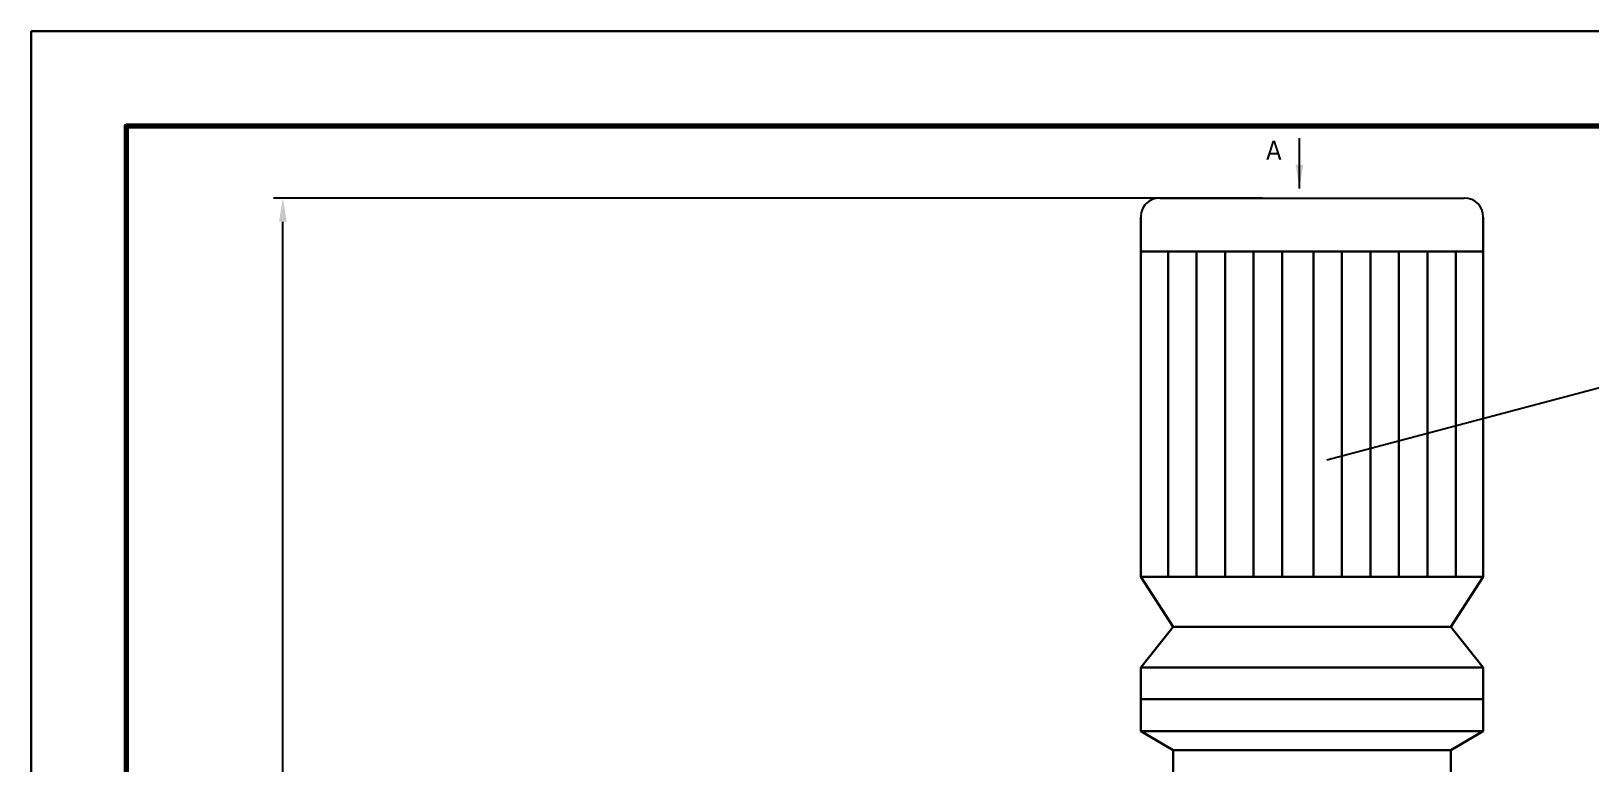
# Model space of a CAD drawing. Header units: millimetres. Extents: x 0 to 594, y 0 to 420.
# Drawn here: x 0 to 164.3, y 342.9 to 420 of the extents above; entities that cross this region are included whole.
import ezdxf

# ---------------------------------------------------------------- set-up
doc = ezdxf.new("R2010")
doc.units = ezdxf.units.MM
for name, color, linetype, lineweight in [('图幅线', 7, 'Continuous', 30), ('图框线', 3, 'Continuous', 70), ('粗实线', 7, 'Continuous', 30)]:
    doc.layers.add(name, color=color, linetype=linetype, lineweight=lineweight)
doc.layers.add('细实线', color=7, linetype='Continuous')
doc.styles.get("Standard").update_dxf_attribs({"font": 'TAHOMA.TTF', "height": 2})
doc.dimstyles.new('工程', dxfattribs={"dimscale": 5, "dimtxt": 0.5, "dimasz": 0.5, "dimexe": 0.2, "dimexo": 0, "dimtad": 1, "dimlfac": 10, "dimdsep": 46, "dimtxsty": 'Standard', "dimcen": -0.4, "dimadec": 0, "dimazin": 0, "dimtm": 1e-09, "dimtfac": 1, "dimtmove": 0, "dimatfit": 3, "dimfxl": 0, "dimarcsym": 0})

msp = doc.modelspace()

# ---------------------------------------------------------------- linework, layer by layer
msp.add_line((118.9059943768944, 402.432210679801), (151.0063031263649, 402.4322106798008))
for centre, start, end in [((118.9059943768944, 400.4322106798009), 89.9999999999999, 180), ((151.0063031263649, 400.4322106798008), 0, 89.9999999999999)]:
    msp.add_arc(centre, 2, start, end)
at = {"layer": '图幅线'}
msp.add_lwpolyline([(-1.24753569252789e-06, 2.676100848475471e-06), (593.9999987524643, 2.676100848475471e-06), (593.9999987524643, 420.0000026761008), (-1.24753569252789e-06, 420.0000026761008)], close=True, dxfattribs=at)
at = {"layer": '图框线'}
msp.add_lwpolyline([(9.999998752464307, 10.00000267610085), (583.9999987524643, 10.00000267610085), (583.9999987524643, 410.0000026761008), (9.999998752464307, 410.0000026761008)], close=True, dxfattribs=at)
at = {"layer": '粗实线'}
for p, q in [((116.9059943768944, 362.5457386506241), (116.9059943768944, 400.4322106798009)), ((153.0063031263649, 362.5457386506241), (153.0063031263649, 400.4322106798008)), ((116.9059943768944, 396.8160593379635), (134.9561487516299, 396.8160593379635)), ((119.8001309622751, 396.8160593379635), (119.8001309622751, 362.5457386506241)), ((122.8001309622751, 396.8160593379635), (122.8001309622751, 362.5457386506241)), ((125.8001309622751, 396.8160593379635), (125.8001309622751, 362.5457386506241)), ((128.8001309622751, 396.8160593379635), (128.8001309622751, 362.5457386506241)), ((131.8001309622751, 396.8160593379635), (131.8001309622751, 362.5457386506241)), ((153.0063031263649, 396.8160593379635), (134.9561487516299, 396.8160593379635)), ((135.1121665409847, 396.8160593379635), (135.1121665409847, 362.5457386506241)), ((138.1121665409847, 396.8160593379635), (138.1121665409847, 362.5457386506241)), ((141.1121665409847, 396.8160593379635), (141.1121665409847, 362.5457386506241)), ((144.1121665409847, 396.8160593379635), (144.1121665409847, 362.5457386506241)), ((147.1121665409847, 396.8160593379635), (147.1121665409847, 362.5457386506241)), ((150.1121665409847, 396.8160593379635), (150.1121665409847, 362.5457386506241)), ((120.3233384165133, 357.2656648827342), (116.9059943768944, 362.5457386506241)), ((149.588959086746, 357.2656648827342), (153.0063031263649, 362.5457386506241)), ((120.3233384165133, 357.2656648827342), (116.9059943768944, 353.0135278230025)), ((120.3233384165133, 357.2656648827342), (134.9561487516299, 357.2656648827342)), ((120.3233384165133, 357.2656648827342), (134.9561487516299, 357.2656648827342)), ((149.588959086746, 357.2656648827342), (134.9561487516299, 357.2656648827342)), ((149.588959086746, 357.2656648827342), (134.9561487516299, 357.2656648827342)), ((149.588959086746, 357.2656648827342), (153.0063031263649, 353.0135278230025)), ((116.9059943768944, 353.0135278230025), (153.0063031263649, 353.0135278230023)), ((116.9059943768944, 349.653639810537), (153.0063031263649, 349.6536398105368)), ((116.9059943768944, 346.2937517980718), (134.9561487516299, 346.2937517980718)), ((120.3233384165133, 344.2937517980718), (116.9059943768944, 346.2937517980718)), ((153.0063031263649, 346.2937517980718), (134.9561487516299, 346.2937517980718)), ((149.5889590867465, 344.2937517980718), (153.0063031263649, 346.2937517980718)), ((120.3233384165133, 344.2937517980715), (134.9561487516299, 344.2937517980718)), ((120.3233384165133, 344.2937517980718), (120.3233384165133, 339.2937517980718)), ((149.5889590867465, 344.2937517980715), (134.9561487516299, 344.2937517980718)), ((149.5889590867465, 344.2937517980715), (149.5889590867465, 339.2937517980718))]:
    msp.add_line(p, q, dxfattribs=at)
for points in [[(116.9059943768949, 362.5457386506241), (134.9561487516299, 362.5457386506241)], [(153.0063031263654, 362.5457386506239), (134.9561487516299, 362.5457386506241)], [(116.9059943768949, 346.2937517980718), (116.9059943768949, 353.0135278230025)], [(153.0063031263649, 346.2937517980718), (153.0063031263649, 353.0135278230023)]]:
    msp.add_lwpolyline(points, dxfattribs=at)
at = {"layer": '细实线', "lineweight": -3}
for p, q in [((129.7770403539348, 402.4322106798009), (25.51962345654102, 402.432210679801)), ((26.51962345654098, 275.7937517980718), (26.51962345654101, 399.932210679801))]:
    msp.add_line(p, q, dxfattribs=at)
msp.add_solid([(26.10295678987434, 399.932210679801), (26.93629012320768, 399.932210679801), (26.51962345654101, 402.432210679801)], dxfattribs=at)

# ---------------------------------------------------------------- texts
at = {"layer": '细实线', "lineweight": -3, "insert": (130.1274260993159, 408.4885259665343), "char_height": 2, "width": 9.539702576492346, "attachment_point": 1}
msp.add_mtext('A', dxfattribs=at)

# ---------------------------------------------------------------- leaders
at = {"layer": '细实线', "lineweight": -3}
msp.add_leader([(133.6334703421912, 403.4466639805789), (133.6334703421912, 408.735101473927)], dimstyle='工程', override={"dimgap": 0.625, "dimtad": 0}, dxfattribs=at)
at = {"layer": '细实线'}
msp.add_leader([(136.5225720183148, 374.8521595564677), (178.4642281371644, 385.9810559483486), (189.3565387854183, 385.9810559483486)], dimstyle='工程', override={"dimtxt": 0.5, "dimgap": 0.625, "dimtad": 0, "dimldrblk": 'None'}, dxfattribs=at)

doc.saveas('drawing.dxf')
